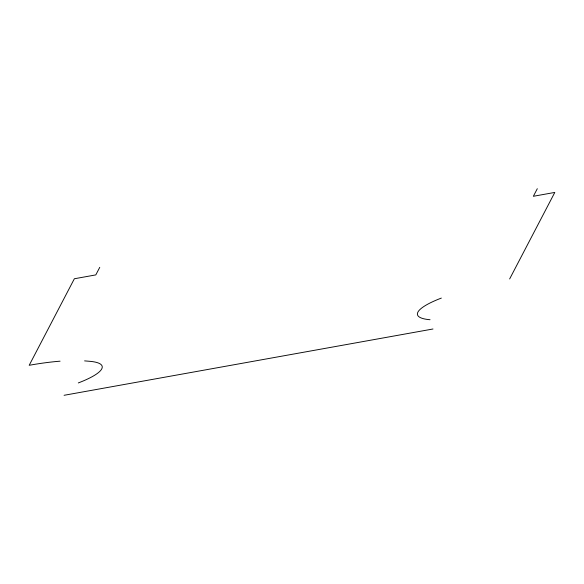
<?xml version="1.0" encoding="UTF-8"?>
<svg xmlns="http://www.w3.org/2000/svg" width="584" height="584" viewBox="0 0 584 584"><rect width="100%" height="100%" fill="white"/><g stroke="black" fill="none" stroke-linecap="round" stroke-linejoin="round"><path stroke-width="0.88" d="M99.762 267.333L95.805 274.903L74.358 278.758L29.2 365.292A85.461 18.352 -12.4 0 1 60.072 361.182M537.302 188.705L533.353 196.282L554.8 192.428L509.642 278.955M64.079 395.295L432.985 328.996M84.592 360.883L89.593 361.299A62.583 13.439 -12.4 0 1 78.3 382.936M430.05 319.725A62.583 13.439 -12.4 0 1 441.343 298.088"/></g></svg>
